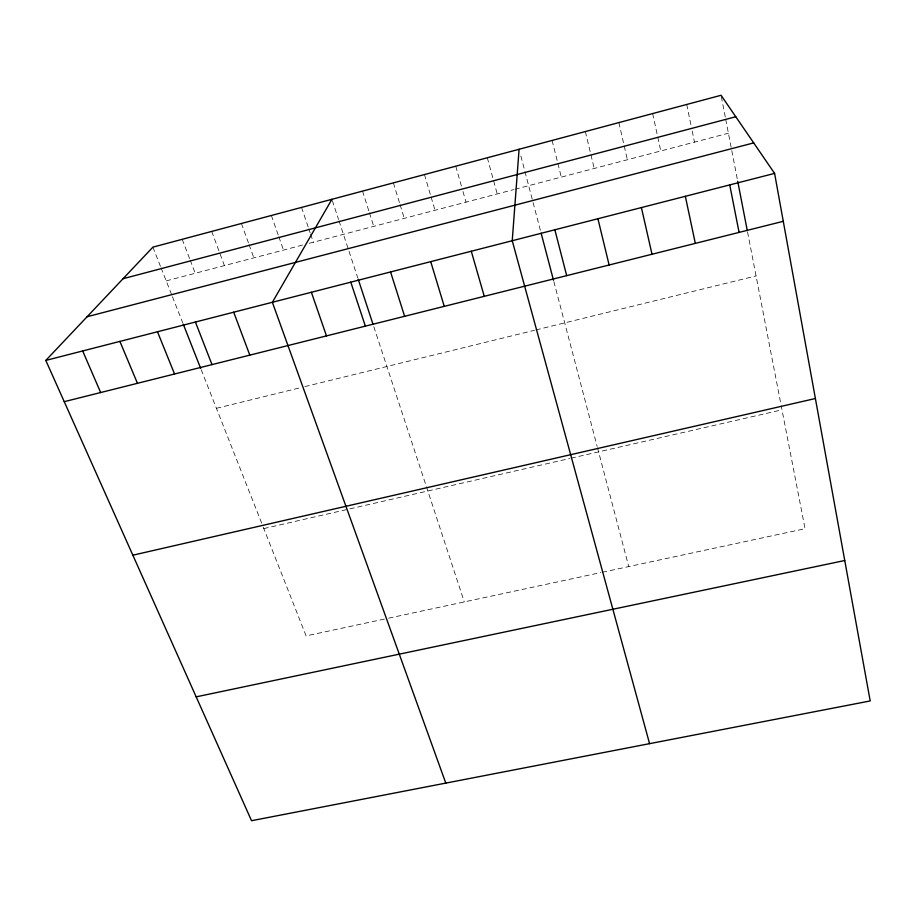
<?xml version="1.0" encoding="UTF-8"?>
<svg xmlns="http://www.w3.org/2000/svg" width="916" height="916" viewBox="0 0 916 916"><rect width="100%" height="100%" fill="white"/><g stroke="black" fill="none" stroke-linecap="round" stroke-linejoin="round"><path stroke-width="0.69" stroke-dasharray="4.58 3.44" d="M166.197 280.891L303.86 244.732M309.287 243.301L513.613 189.635M514.987 189.269L728.415 133.221M216.416 408.318L300.769 387.628M304.845 386.621L534.543 330.275M535.906 329.943L756.066 275.934M263.808 528.578L569.649 458.504M571.023 458.195L782.012 409.841M384.445 619.067L306.104 635.899L262.285 524.708M388.624 618.174L600.873 572.569M602.27 572.271L805.05 528.704L781.222 405.777M152.903 247.148L160.575 266.613M161.09 267.907L171.91 295.376M172.426 296.692L182.731 322.821M201.176 369.629L261.781 523.425M182.192 239.316L189.704 258.907M190.207 260.213L195.211 273.266M211.699 231.427L224.431 265.594M241.423 223.481L248.602 243.312M249.072 244.641L253.858 257.865M271.365 215.478L278.372 235.435M278.83 236.775L283.502 250.079M301.536 207.417L308.36 227.5M308.818 228.84L310.18 232.859M310.627 234.198L313.364 242.236M332.359 200.638L338.565 219.508M339.012 220.859L357.755 277.857M373.82 326.726L464.298 601.915M362.53 191.112L368.999 211.459M369.434 212.81L373.739 226.378M393.376 182.868L399.662 203.341M400.074 204.703L404.265 218.351M424.452 174.567L430.715 195.726M431.104 197.054L435.02 210.279M455.756 166.197L461.446 186.166M462.969 191.49L466.004 202.138M487.301 157.758L497.216 193.94M520.861 156.006L540.784 231.851M553.859 281.613L597.14 446.344M597.507 447.729L628.731 566.58M552.096 140.446L557.546 162.166M557.89 163.529L561.302 177.109M585.347 131.561L590.602 153.43M590.923 154.793L594.209 168.464M618.873 122.595L627.368 159.762M652.661 113.561L657.47 135.74M657.78 137.125L660.779 150.98M686.725 104.458L691.019 125.389M692.175 130.965L694.465 142.129M721.327 96.684L725.415 117.763M725.69 119.172L737.449 179.891M747.559 232.011L780.959 404.414"/><path stroke-width="1.37" d="M519.086 149.262L512.239 240.725L649.57 743.655M331.924 199.299L272.361 302.291L445.794 783.111M45.8 360.423L152.903 247.148L721.064 95.287L774.592 173.399L870.2 700.946L251.534 820.713L45.8 360.423L774.592 173.399M123.053 278.716L735.766 116.744M87.112 316.73L753.696 142.907M64.234 401.677L783.283 221.317M132.854 555.199L815.389 398.517M196.173 696.858L844.747 560.512M82.68 350.965L100.668 392.54M119.904 341.405L137.446 383.312M157.483 331.764L174.555 374.003M183.234 324.115L200.65 368.312M195.417 322.031L212.008 364.614M233.706 312.207L249.816 355.133M311.383 292.273L326.485 335.897M350.782 282.162L365.37 326.142M358.19 279.197L372.961 324.115M390.56 271.949L404.62 316.295M430.726 261.644L444.249 306.356M471.282 251.236L484.255 296.315M541.138 233.191L553.504 280.262M554.856 229.79L566.683 275.647M597.908 218.741L609.129 264.999M641.406 207.577L652.009 254.236M685.34 196.31L695.324 243.381M729.743 184.917L739.075 232.401M737.723 181.276L747.296 230.66"/></g></svg>
